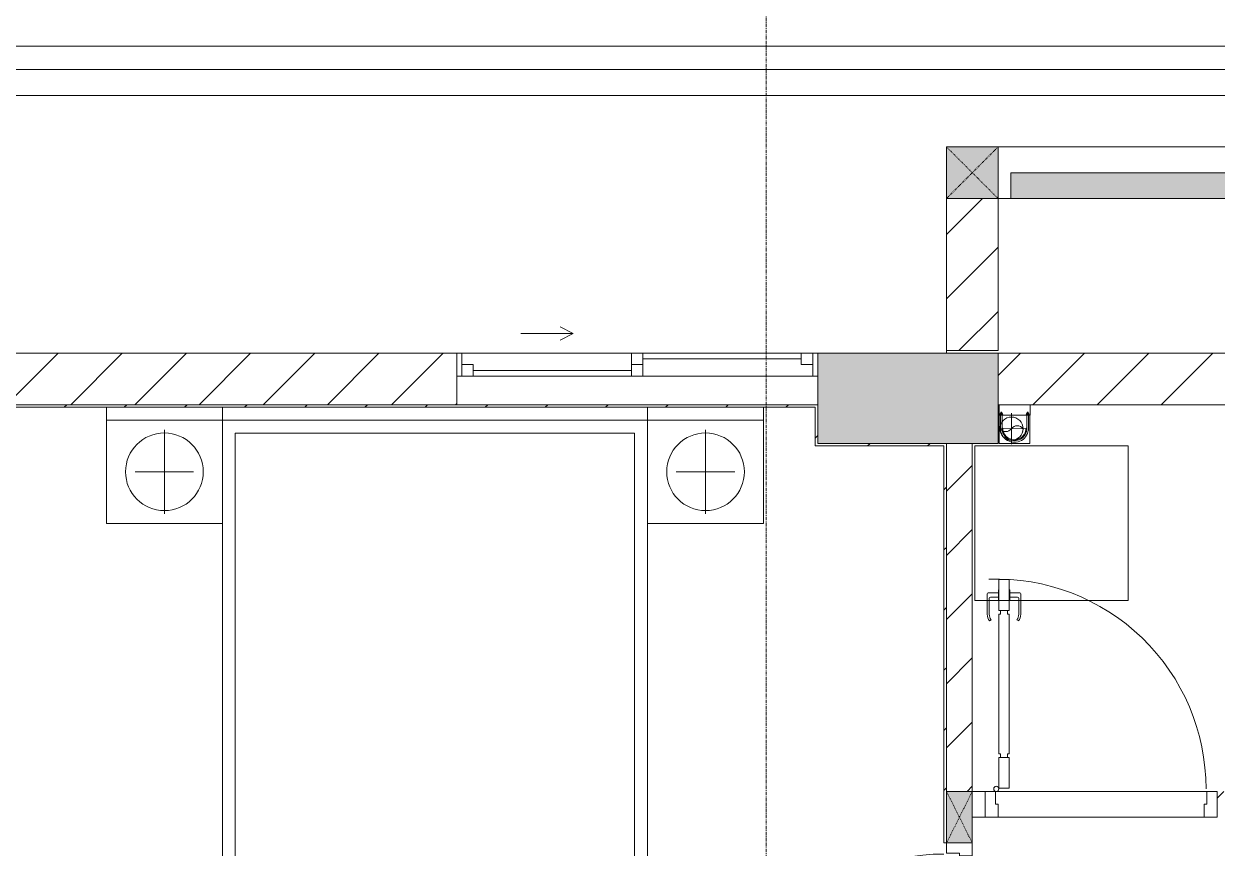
# Model space of a CAD drawing. Header units: millimetres. Extents: x -24439 to 198341, y -52871 to 149926.
# Drawn here: x 119173 to 123803, y 76317 to 79514 of the extents above; entities that cross this region are included whole.
import ezdxf

# ---------------------------------------------------------------- set-up
doc = ezdxf.new("R2010")
doc.units = ezdxf.units.MM
for name, pattern in [('Dash', [6, 3, -3]), ('Grid Line', [22.225, 12.7, -3.175, 3.175, -3.175]), ('IMPORT-CENTER _3_', [10.16, 6.35, -1.27, 1.27, -1.27])]:
    doc.linetypes.add(name, pattern=pattern)
for name, color, linetype, lineweight in [('0-1', 7, 'Continuous', 5), ('A-DETL-GENF-1', 9, 'Continuous', 9), ('A-DOOR-1', 9, 'Continuous', 9), ('A-FLOR', 192, 'Continuous', 9), ('A-FLOR-1', 9, 'Continuous', 9), ('A-GLAZ', 151, 'Continuous', 9), ('A-GLAZ-CWMG', 51, 'Continuous', 9), ('A-WALL', 113, 'Continuous', 9), ('A-WALL-1', 253, 'Continuous', 18), ('A-WALL-2', 9, 'Continuous', 9), ('A-WALL-3', 113, 'Continuous', 18), ('A-WALL-PATT-1', 10, 'Continuous', 9), ('A-WALL-PATT-2', 9, 'Continuous', 9), ('A-WALL-PATT-3', 111, 'Continuous', 9), ('G-IMPT', 8, 'Continuous', 9), ('G-IMPT-1', 9, 'Continuous', 9), ('G-IMPT-2', 8, 'IMPORT-CENTER _3_', 9), ('I-FURN-1', 9, 'Continuous', 9), ('I-WALL-1', 253, 'Continuous', 18), ('M-EQPM', 50, 'Continuous', 9), ('S-COLS', 52, 'Continuous', 9), ('S-COLS-1', 254, 'Continuous', 5), ('S-COLS-2', 253, 'Continuous', 18), ('S-COLS-3', 9, 'Continuous', 9), ('S-COLS-4', 52, 'Continuous', 18), ('S-COLS-HDLN', 52, 'Dash', 9), ('S-COLS-HDLN-1', 9, 'Dash', 9), ('S-GRID-1', 1, 'Grid Line', 9)]:
    doc.layers.add(name, color=color, linetype=linetype, lineweight=lineweight)
pattern_1 = [(45, (0, 0), (-124.4508, 124.4508), [])]
pattern_2 = [(45, (0, 0), (-116.67262, 116.67262), [])]

# ---------------------------------------------------------------- blocks, each defined once
blk = doc.blocks.new('NCV_TKTC_KET CAU_rvt-1-TKCS_MB ĐỊNH VỊ CAO ĐỘ THIẾT KẾ')
at = {"layer": 'S-COLS-1'}
blk.add_hatch(color=256, dxfattribs=at).paths.add_polyline_path([(122952.6, 77886.9), (122952.6, 78236.9), (122252.6, 78236.9), (122252.6, 77886.9), (122767.7, 77886.9)])
at = {"layer": 'S-COLS-2'}
for p, q in [((122952.6, 78236.9), (122252.6, 78236.9)), ((122952.6, 77886.9), (122952.6, 78236.9)), ((122252.6, 78036.9), (122252.6, 77886.9)), ((122252.6, 77886.9), (122952.6, 77886.9))]:
    blk.add_line(p, q, dxfattribs=at)
blk = doc.blocks.new('DOOR_CW_01 CANH MO-PANEL KINH - DIW_01-900x2200-CỬA GỖ VÂN LAMINATE-553393-TKCS_MB ĐỊNH VỊ CAO ĐỘ THIẾT KẾ')
at = {"layer": 'A-DETL-GENF-1'}
for p, q in [((-397, 872), (-357, 872)), ((-397, 752), (-397, 872)), ((-357, 872), (-357, 752)), ((-442, 737), (-442, 816.5)), ((-399, 820.5), (-438, 820.5)), ((-434, 799.5), (-434, 737)), ((-399, 803.5), (-430, 803.5)), ((-399, 831.8), (-397, 831.8)), ((-399, 792.2), (-399, 831.8)), ((-397, 792.2), (-399, 792.2)), ((-397, 792.2), (-397, 831.8)), ((-357, 792.2), (-357, 831.8)), ((-355, 831.8), (-357, 831.8)), ((-357, 792.2), (-355, 792.2)), ((-355, 792.2), (-355, 831.8)), ((-355, 820.5), (-316, 820.5)), ((-355, 803.5), (-324, 803.5)), ((-320, 799.5), (-320, 737)), ((-312, 737), (-312, 816.5)), ((-357, 752), (-397, 752)), ((-363, 752), (-391, 752)), ((-391, 752), (-391, 738)), ((-363, 738), (-363, 752)), ((-433.9, 711.2), (-427.3, 715.8)), ((-397, 738), (-391, 738)), ((-397, 738), (-397, 196)), ((-357, 738), (-363, 738)), ((-357, 196), (-357, 738)), ((-320.1, 711.2), (-326.7, 715.8)), ((-397, 196), (-391, 196)), ((-391, 196), (-391, 182)), ((-357, 196), (-363, 196)), ((-363, 182), (-363, 196)), ((-357, 182), (-397, 182)), ((-397, 182), (-397, 62)), ((-391, 182), (-363, 182)), ((-357, 62), (-357, 182)), ((-397, 62), (-357, 62))]:
    blk.add_line(p, q, dxfattribs=at)
blk.add_circle((-407, 60), 10, dxfattribs=at)
for centre, radius, start, end in [((-407, 60), 814, 360, 92), ((-438, 816.5), 4, 90, 180), ((-430, 799.5), 4, 90, 180), ((-324, 799.5), 4, 360, 90), ((-316, 816.5), 4, 0, 90), ((-397, 737), 45, 180, 215), ((-397, 737), 37, 180, 215), ((-357, 737), 37, 325, 0), ((-357, 737), 45, 325, 0)]:
    blk.add_arc(centre, radius, start, end, dxfattribs=at)
at = {"layer": 'A-DOOR-1'}
for p, q in [((-410, 50), (-450, 50)), ((-450, 50), (-450, -50)), ((-410, 0), (-410, 50)), ((-407, 50), (-382, 50)), ((450, 50), (410, 50)), ((410, 50), (410, 0)), ((450, -50), (450, 50)), ((-400, 0), (-410, 0)), ((-400, -50), (-400, 0)), ((410, 0), (400, 0)), ((400, 0), (400, -50)), ((-450, -50), (-400, -50)), ((400, -50), (450, -50))]:
    blk.add_line(p, q, dxfattribs=at)
blk = doc.blocks.new('MAY GIAT - MAY GIAT_dwg-V4-TKCS_MB ĐỊNH VỊ CAO ĐỘ THIẾT KẾ')
at = {"layer": 'G-IMPT-1', "flags": 128}
blk.add_lwpolyline([(5, 596.6), (5, 2.3), (605, 2.3), (605, 596.6)], close=True, dxfattribs=at)
blk = doc.blocks.new('MAY GIAT - MAY GIAT-V9-TKCS_MB ĐỊNH VỊ CAO ĐỘ THIẾT KẾ')
at = {"layer": 'I-FURN-1'}
for p, q in [((5, -2.3), (605, -2.3)), ((5, -596.6), (5, -2.3)), ((605, -2.3), (605, -596.6)), ((605, -596.6), (5, -596.6))]:
    blk.add_line(p, q, dxfattribs=at)
at = {"extrusion": (0, 0, -1), "zscale": -1, "rotation": 180}
blk.add_blockref('MAY GIAT - MAY GIAT_dwg-V4-TKCS_MB ĐỊNH VỊ CAO ĐỘ THIẾT KẾ', (0, 0), dxfattribs=at)
blk = doc.blocks.new('G1_SOF - BO TRU - 100x200-V117-TKCS_MB ĐỊNH VỊ CAO ĐỘ THIẾT KẾ')
at = {"layer": 'S-COLS-3'}
blk.add_hatch(color=256, dxfattribs=at).paths.add_polyline_path([(34.9, 100), (-50, 100), (-50, -100), (50, -100), (50, 100)])
at = {"layer": 'S-COLS-2'}
for p, q in [((-50, -100), (-50, 100)), ((50, 100), (50, -100)), ((50, -100), (-50, -100))]:
    blk.add_line(p, q, dxfattribs=at)
at = {"layer": 'S-COLS-HDLN-1'}
for p, q in [((50, -100), (-50, 100)), ((-50, -100), (50, 100))]:
    blk.add_line(p, q, dxfattribs=at)
blk = doc.blocks.new('DOOR_CW_01 CANH MO-PANEL KINH - DIG_01-900x2200-CỬA NHÔM KÍNH-400868-TKCS_MB ĐỊNH VỊ CAO ĐỘ THIẾT KẾ')
at = {"layer": 'A-DETL-GENF-1'}
for p, q in [((-397, 872), (-357, 872)), ((-397, 752), (-397, 872)), ((-357, 872), (-357, 752)), ((-442, 737), (-442, 816.5)), ((-399, 820.5), (-438, 820.5)), ((-434, 799.5), (-434, 737)), ((-399, 803.5), (-430, 803.5)), ((-399, 831.8), (-397, 831.8)), ((-399, 792.2), (-399, 831.8)), ((-397, 792.2), (-399, 792.2)), ((-397, 792.2), (-397, 831.8)), ((-357, 792.2), (-357, 831.8)), ((-355, 831.8), (-357, 831.8)), ((-357, 792.2), (-355, 792.2)), ((-355, 792.2), (-355, 831.8)), ((-355, 820.5), (-316, 820.5)), ((-355, 803.5), (-324, 803.5)), ((-320, 799.5), (-320, 737)), ((-312, 737), (-312, 816.5)), ((-357, 752), (-397, 752)), ((-363, 752), (-391, 752)), ((-391, 752), (-391, 738)), ((-363, 738), (-363, 752)), ((-433.9, 711.2), (-427.3, 715.8)), ((-397, 738), (-391, 738)), ((-397, 738), (-397, 196)), ((-357, 738), (-363, 738)), ((-357, 196), (-357, 738)), ((-320.1, 711.2), (-326.7, 715.8)), ((-397, 196), (-391, 196)), ((-391, 196), (-391, 182)), ((-357, 196), (-363, 196)), ((-363, 182), (-363, 196)), ((-357, 182), (-397, 182)), ((-397, 182), (-397, 62)), ((-391, 182), (-363, 182)), ((-357, 62), (-357, 182)), ((-397, 62), (-357, 62))]:
    blk.add_line(p, q, dxfattribs=at)
blk.add_circle((-407, 60), 10, dxfattribs=at)
for centre, radius, start, end in [((-407, 60), 814, 360, 92), ((-438, 816.5), 4, 90, 180), ((-430, 799.5), 4, 90, 180), ((-324, 799.5), 4, 360, 90), ((-316, 816.5), 4, 0, 90), ((-397, 737), 45, 180, 215), ((-397, 737), 37, 180, 215), ((-357, 737), 37, 325, 0), ((-357, 737), 45, 325, 0)]:
    blk.add_arc(centre, radius, start, end, dxfattribs=at)
at = {"layer": 'A-DOOR-1'}
for p, q in [((-410, 50), (-450, 50)), ((-450, 50), (-450, -50)), ((-410, 0), (-410, 50)), ((-407, 50), (-382, 50)), ((450, 50), (410, 50)), ((410, 50), (410, 0)), ((450, -50), (450, 50)), ((-400, 0), (-410, 0)), ((-400, -50), (-400, 0)), ((410, 0), (400, 0)), ((400, 0), (400, -50)), ((-450, -50), (-400, -50)), ((400, -50), (450, -50))]:
    blk.add_line(p, q, dxfattribs=at)
blk = doc.blocks.new('GIUONG NGU-2TAB-1600x2000 - GIUONG NGU-2TAB-1600x2000-851491-TKCS_MB ĐỊNH VỊ CAO ĐỘ THIẾT KẾ')
at = {"layer": 'I-FURN-1'}
for p, q in [((569.6, 2050), (1997.1, 2050)), ((1997.1, 2050), (569.6, 2050)), ((1997.1, 2000), (569.6, 2000)), ((458.5, 50), (458.5, 1938.9)), ((458.5, 1938.9), (458.5, 50)), ((508.5, 1938.9), (508.5, 100)), ((2058.2, 100), (2058.2, 1938.9)), ((2108.2, 1938.9), (2108.2, 50)), ((2108.2, 50), (2108.2, 1938.9)), ((8.5, 50), (8.5, 450.3)), ((8.5, 450.3), (458.5, 450.3)), ((8.5, 450.3), (458.5, 450.3)), ((8.5, 50), (8.5, 450.3)), ((458.5, 450.3), (458.5, 50)), ((458.5, 450.3), (458.5, 50)), ((2108.2, 50), (2108.2, 450.3)), ((2108.2, 450.3), (2558.2, 450.3)), ((2108.2, 450.3), (2108.2, 50)), ((2558.2, 450.3), (2108.2, 450.3)), ((2558.2, 450.3), (2558.2, 50)), ((2558.2, 50), (2558.2, 450.3)), ((233.5, 86.8), (233.5, 413.5)), ((2333.2, 86.8), (2333.2, 413.5)), ((120.2, 250.2), (346.8, 250.2)), ((2446.5, 250.2), (2219.8, 250.2)), ((508.5, 100), (2058.2, 100)), ((458.5, 50), (8.5, 50)), ((8.5, 0), (8.5, 50)), ((8.5, 50), (458.5, 50)), ((458.5, 50), (8.5, 50)), ((2108.2, 50), (458.5, 50)), ((458.5, 50), (458.5, 0)), ((458.5, 0), (458.5, 50)), ((458.5, 50), (2108.2, 50)), ((458.5, 50), (2108.2, 50)), ((2558.2, 50), (2108.2, 50)), ((2108.2, 50), (2558.2, 50)), ((2108.2, 0), (2108.2, 50)), ((2108.2, 50), (2108.2, 0)), ((2108.2, 50), (2558.2, 50)), ((2558.2, 50), (2558.2, 0))]:
    blk.add_line(p, q, dxfattribs=at)
for centre in [(233.5, 250.2), (2333.2, 250.2)]:
    blk.add_circle(centre, 150.7, dxfattribs=at)
for centre, radius, start, end in [((569.6, 1938.9), 111.1, 90, 180), ((569.6, 1938.9), 111.1, 90, 180), ((1997.1, 1938.9), 111.1, 0, 90), ((1997.1, 1938.9), 111.1, 360, 90), ((569.6, 1938.9), 61.1, 90, 180), ((1997.1, 1938.9), 61.1, 360, 90)]:
    blk.add_arc(centre, radius, start, end, dxfattribs=at)
blk = doc.blocks.new('NCV_TKTC_TANG 1_rvt-1-TKCS_MB ĐỊNH VỊ CAO ĐỘ THIẾT KẾ')
at = {"layer": 'A-WALL-PATT-1'}
h = blk.add_hatch(dxfattribs=at)
h.set_pattern_fill('FP_2', color=256, style=0, pattern_type=2)
h.set_pattern_definition(pattern_1)
h.paths.add_polyline_path([(122767.7, 76536.9), (122852.6, 76536.9), (122852.6, 77886.9), (122752.6, 77886.9), (122752.6, 76536.9)])
h = blk.add_hatch(dxfattribs=at)
h.set_pattern_fill('FP_2', color=256, style=0, pattern_type=2)
h.set_pattern_definition(pattern_1)
h.paths.add_polyline_path([(122902.6, 76436.9), (122902.6, 76536.9), (122852.6, 76536.9), (122852.6, 76436.9), (122862.6, 76436.9)])
h.paths.add_polyline_path([(123852.6, 76436.9), (123852.6, 76536.9), (123802.6, 76536.9), (123802.6, 76436.9), (123842.6, 76436.9)])
at = {"layer": 'A-WALL-PATT-2'}
h = blk.add_hatch(dxfattribs=at)
h.set_pattern_fill('FP_3', color=256, style=0, pattern_type=2)
h.set_pattern_definition(pattern_2)
h.paths.add_polyline_path([(122242.6, 78026.9), (122252.6, 78026.9), (122252.6, 78036.9), (118652.6, 78036.9), (118652.6, 78026.9), (121557.2, 78026.9)])
h = blk.add_hatch(dxfattribs=at)
h.set_pattern_fill('FP_3', color=256, style=0, pattern_type=2)
h.set_pattern_definition(pattern_2)
h.paths.add_polyline_path([(122252.6, 77876.9), (122252.6, 78026.9), (122242.6, 78026.9), (122242.6, 77876.9)])
h = blk.add_hatch(dxfattribs=at)
h.set_pattern_fill('FP_3', color=256, style=0, pattern_type=2)
h.set_pattern_definition(pattern_2)
h.paths.add_polyline_path([(122752.6, 77876.9), (122752.6, 77886.9), (122252.6, 77886.9), (122252.6, 77876.9), (122742.6, 77876.9)])
h = blk.add_hatch(dxfattribs=at)
h.set_pattern_fill('FP_3', color=256, style=0, pattern_type=2)
h.set_pattern_definition(pattern_2)
h.paths.add_polyline_path([(122742.6, 75346.9), (122752.6, 75346.9), (122752.6, 75437), (122742.6, 75437), (122742.6, 75375.8)])
h.paths.add_polyline_path([(122742.6, 76337), (122752.6, 76337), (122752.6, 77876.9), (122742.6, 77876.9), (122742.6, 76362)])
at = {"layer": 'A-FLOR-1'}
blk.add_line((123752.6, 76436.9), (122952.6, 76436.9), dxfattribs=at)
at = {"layer": 'A-WALL-1'}
for p, q in [((122852.6, 77886.9), (122752.6, 77886.9)), ((122752.6, 77886.9), (122752.6, 77876.9)), ((122852.6, 76536.9), (122852.6, 77886.9)), ((122902.6, 76536.9), (122852.6, 76536.9)), ((122852.6, 76436.9), (122862.6, 76436.9))]:
    blk.add_line(p, q, dxfattribs=at)
at = {"layer": 'A-WALL-2'}
for p, q in [((122752.6, 77876.9), (122752.6, 76536.9)), ((122752.6, 76536.9), (122752.6, 77876.9)), ((122942.6, 76536.9), (123762.6, 76536.9)), ((122862.6, 76436.9), (122902.6, 76436.9)), ((123752.6, 76436.9), (122952.6, 76436.9))]:
    blk.add_line(p, q, dxfattribs=at)
at = {"layer": 'I-WALL-1'}
for p, q in [((120852.6, 78036.9), (118652.6, 78036.9)), ((118662.6, 78026.9), (122242.6, 78026.9)), ((122242.6, 78026.9), (122242.6, 77876.9)), ((122252.6, 78026.9), (122252.6, 78036.9)), ((122252.6, 77886.9), (122252.6, 78026.9)), ((122242.6, 77876.9), (122252.6, 77876.9)), ((122752.6, 77886.9), (122252.6, 77886.9)), ((122252.6, 77876.9), (122742.6, 77876.9)), ((122742.6, 77876.9), (122742.6, 76337)), ((122752.6, 77876.9), (122752.6, 77886.9)), ((122742.6, 76337), (122752.6, 76337))]:
    blk.add_line(p, q, dxfattribs=at)
at = {"layer": 'A-DOOR-1'}
blk.add_blockref('DOOR_CW_01 CANH MO-PANEL KINH - DIG_01-900x2200-CỬA NHÔM KÍNH-400868-TKCS_MB ĐỊNH VỊ CAO ĐỘ THIẾT KẾ', (123352.6, 76486.9), dxfattribs=at)
at = {"layer": 'A-DOOR-1', "rotation": 90.00000000000092}
blk.add_blockref('DOOR_CW_01 CANH MO-PANEL KINH - DIW_01-900x2200-CỬA GỖ VÂN LAMINATE-553393-TKCS_MB ĐỊNH VỊ CAO ĐỘ THIẾT KẾ', (122802.6, 75887), dxfattribs=at)
at = {"layer": 'I-FURN-1'}
for name, p, rotation in [('GIUONG NGU-2TAB-1600x2000 - GIUONG NGU-2TAB-1600x2000-851491-TKCS_MB ĐỊNH VỊ CAO ĐỘ THIẾT KẾ', (122051, 78026.9), 180), ('MAY GIAT - MAY GIAT-V9-TKCS_MB ĐỊNH VỊ CAO ĐỘ THIẾT KẾ', (122860.3, 77272), 90.00000000000098)]:
    blk.add_blockref(name, p, dxfattribs=dict(at, rotation=rotation))
at = {"layer": 'S-COLS-3', "rotation": 180}
blk.add_blockref('G1_SOF - BO TRU - 100x200-V117-TKCS_MB ĐỊNH VỊ CAO ĐỘ THIẾT KẾ', (122802.6, 76436.9), dxfattribs=at)
blk = doc.blocks.new('1_FAMILY RVT - W01-WxH 1400x1400xmm-411185-TKCS_MB ĐỊNH VỊ CAO ĐỘ THIẾT KẾ')
at = {"layer": 'A-GLAZ'}
for p, q in [((-700, 103.81), (700, 103.81)), ((-700, -96.19), (-700, 103.81)), ((700, 103.81), (700, -96.19)), ((-700, -7.29), (-680.95, -7.29)), ((-680.95, -7.29), (-22.225, -7.29)), ((-680.95, -96.19), (-680.95, -7.29)), ((-22.225, -7.29), (22.225, -7.29)), ((-22.225, -7.29), (-22.225, -96.19)), ((22.225, -7.29), (636.5, -7.29)), ((22.225, -96.19), (22.225, -7.29)), ((22.225, -29.515), (636.5, -29.515)), ((636.5, -7.29), (700, -7.29)), ((636.5, -51.74), (636.5, -7.29)), ((680.95, -96.19), (680.95, -7.29)), ((-636.5, -51.74), (-680.95, -51.74)), ((-636.5, -96.19), (-636.5, -51.74)), ((-636.5, -73.965), (-22.225, -73.965)), ((22.225, -51.74), (-22.225, -51.74)), ((680.95, -51.74), (636.5, -51.74)), ((700, -96.19), (-700, -96.19)), ((-700, -96.19), (-636.5, -96.19)), ((-636.5, -96.19), (-22.225, -96.19)), ((-22.225, -96.19), (22.225, -96.19)), ((22.225, -96.19), (680.95, -96.19)), ((680.95, -96.19), (700, -96.19)), ((248.4, -172.39), (299.2, -146.99)), ((248.4, -172.39), (299.2, -197.79)), ((248.4, -172.39), (451.6, -172.39))]:
    blk.add_line(p, q, dxfattribs=at)
blk = doc.blocks.new('TKTC_XREF_251221_MB TANG 1 - TKTC_XREF_260130_MB TANG 1_dwg_CUM U_DN100-4202115-TKCS_MB ĐỊNH VỊ CAO ĐỘ THIẾT KẾ')
at = {"layer": 'G-IMPT'}
blk.add_hatch(color=256, dxfattribs=at).paths.add_polyline_path([(0, -61), (0, -57), (14.8, -55.1), (28.5, -49.4), (40.3, -40.3), (49.4, -28.5), (55.1, -14.8), (57, 0), (55.1, 14.8), (49.4, 28.5), (40.3, 40.3), (28.5, 49.4), (14.8, 55.1), (0, 57), (0, 61), (15.8, 58.9), (35.4, 49), (43.1, 43.1), (52.8, 30.5), (58.9, 15.8), (61, 0), (58.9, -15.8), (52.8, -30.5), (43.1, -43.1), (30.5, -52.8), (15.8, -58.9)])
for p, q in [((-79.1, 66.6), (-79.1, 63.4)), ((-76.6, 66.6), (-76.6, 63.4)), ((-74.6, 66.6), (-74.6, 63.4)), ((-72.7, 69.3), (-72.7, 60.7)), ((-66.9, 67.9), (-71.7, 67.9)), ((-66.9, 62.1), (-71.7, 62.1)), ((-65, 69), (0, 69)), ((-79.1, -63.4), (-79.1, -66.6)), ((-76.6, -63.4), (-76.6, -66.6)), ((-74.6, -63.4), (-74.6, -66.6)), ((-72.7, -60.7), (-72.7, -69.3)), ((-66.9, -62.1), (-71.7, -62.1)), ((-66.9, -67.9), (-71.7, -67.9)), ((-65, -69), (0, -69))]:
    blk.add_line(p, q, dxfattribs=at)
at = {"layer": 'G-IMPT', "flags": 128}
for points in [[(-72.7, 67.6), (-78.1, 67.6), (-78.1, 62.4), (-72.7, 62.4)], [(-71.7, 59.2), (-66.9, 59.2), (-66.9, 70.8), (-71.7, 70.8)], [(-66.9, 70.8), (-66.9, 72.7), (-65, 72.7), (-65, 57.3), (-66.9, 57.3), (-66.9, 59.2)], [(-65, 61), (0, 61), (0, 57)], [(-66.9, -59.2), (-66.9, -57.3), (-65, -57.3), (-65, -72.7), (-66.9, -72.7), (-66.9, -70.8)], [(-65, -61), (0, -61), (0, -57)], [(-72.7, -62.4), (-78.1, -62.4), (-78.1, -67.6), (-72.7, -67.6)], [(-71.7, -70.8), (-66.9, -70.8), (-66.9, -59.2), (-71.7, -59.2)]]:
    blk.add_lwpolyline(points, dxfattribs=at)
at = {"layer": 'G-IMPT'}
for centre, radius, start, end in [((-78.1, 66.6), 0.96, 90, 180), ((-78.1, 63.4), 0.96, 180, 270), ((-71.1, 69.3), 1.56, 112.61986, 247.38014), ((-67.9, 65), 4.8, 143.1301, 216.8699), ((-71.1, 60.7), 1.56, 112.61986, 247.38014), ((0, 0), 69, 270, 90), ((0, 0), 61, 270, 90), ((0, 0), 57, 270, 90), ((-78.1, -63.4), 0.96, 90, 180), ((-78.1, -66.6), 0.96, 180, 270), ((-71.1, -60.7), 1.56, 112.61986, 247.38014), ((-67.9, -65), 4.8, 143.1301, 216.8699), ((-71.1, -69.3), 1.56, 112.61986, 247.38014)]:
    blk.add_arc(centre, radius, start, end, dxfattribs=at)
blk = doc.blocks.new('TKTC_XREF_251221_MB TANG 1 - TKTC_XREF_260130_MB TANG 1_dwg_$cc-V230-TKCS_MB ĐỊNH VỊ CAO ĐỘ THIẾT KẾ')
at = {"layer": 'G-IMPT'}
blk.add_circle((0, 0), 0.5, dxfattribs=at)
for centre, radius, start, end in [((0, 0), 0.5, 90, 270), ((0.188, 0.25), 0.313, 126.8699, 233.1301), ((-0.188, -0.25), 0.313, 306.8699, 53.1301)]:
    blk.add_arc(centre, radius, start, end, dxfattribs=at)
at = {"layer": 'G-IMPT-2'}
for p, q in [((0, -0.673), (0, 0.577)), ((-0.673, 0), (0.673, 0))]:
    blk.add_line(p, q, dxfattribs=at)
blk = doc.blocks.new('TKTC_XREF_251221_MB TANG 1 - TKTC_XREF_260130_MB TANG 1_dwg-4202109-TKCS_MB ĐỊNH VỊ CAO ĐỘ THIẾT KẾ')
at = {"layer": 'G-IMPT'}
blk.add_line((-80194.9, -323309.7), (-80194.9, -323349.7), dxfattribs=at)
at = {"layer": 'G-IMPT', "flags": 128}
blk.add_lwpolyline([(-80194.9, -323349.7), (-80075.1, -323349.7), (-80075.1, -323309.7)], dxfattribs=at)
blk.add_lwpolyline([(-80194.9, -323459.6), (-80075.4, -323459.6), (-80075.4, -323349.7), (-80194.9, -323349.7)], close=True, dxfattribs=at)
at = {"xscale": 90.00000000005122, "yscale": 90.00000000005122, "zscale": 90.00000000005122, "rotation": 90.37402677993775}
blk.add_blockref('TKTC_XREF_251221_MB TANG 1 - TKTC_XREF_260130_MB TANG 1_dwg_$cc-V230-TKCS_MB ĐỊNH VỊ CAO ĐỘ THIẾT KẾ', (-80147.1, -323402.6), dxfattribs=at)
at = {"extrusion": (0, 0, -1), "xscale": 0.7894736842105242, "yscale": 0.7894736842105242, "zscale": -0.7894736842105242, "rotation": 269.9999999984439}
blk.add_blockref('TKTC_XREF_251221_MB TANG 1 - TKTC_XREF_260130_MB TANG 1_dwg_CUM U_DN100-4202115-TKCS_MB ĐỊNH VỊ CAO ĐỘ THIẾT KẾ', (80135.6, -323401), dxfattribs=at)
blk = doc.blocks.new('TKTC_XREF_251221_MB TANG 1 - TKTC_XREF_251221_MB TANG 1-2038492-TKCS_MB ĐỊNH VỊ CAO ĐỘ THIẾT KẾ')
blk.add_blockref('TKTC_XREF_251221_MB TANG 1 - TKTC_XREF_260130_MB TANG 1_dwg-4202109-TKCS_MB ĐỊNH VỊ CAO ĐỘ THIẾT KẾ', (169499.1, 384109.7))
blk = doc.blocks.new('Rectangular Mullion - 50 x 100mm-3197012-TKCS_MB ĐỊNH VỊ CAO ĐỘ THIẾT KẾ')
at = {"layer": 'A-GLAZ-CWMG'}
blk.add_hatch(color=256, dxfattribs=at).paths.add_polyline_path([(123977.5, 78836.9), (124902.5, 78836.9), (124902.5, 78936.9), (123977.5, 78936.9)])
for p, q in [((123977.5, 78836.9), (123977.5, 78936.9)), ((123977.5, 78936.9), (124902.5, 78936.9)), ((124902.5, 78936.9), (124902.5, 78836.9)), ((124902.5, 78836.9), (123977.5, 78836.9))]:
    blk.add_line(p, q, dxfattribs=at)
blk = doc.blocks.new('G1_SOF - BO TRU - 200x200-3197024-TKCS_MB ĐỊNH VỊ CAO ĐỘ THIẾT KẾ')
at = {"layer": 'S-COLS-3'}
blk.add_hatch(color=256, dxfattribs=at).paths.add_polyline_path([(-100, 100), (-100, -100), (100, -100), (100, 100)])
at = {"layer": 'S-COLS-4'}
for p, q in [((-100, 100), (100, 100)), ((-100, -100), (-100, 100)), ((100, 100), (100, -100)), ((100, -100), (-100, -100))]:
    blk.add_line(p, q, dxfattribs=at)
at = {"layer": 'S-COLS-HDLN'}
for p, q in [((100, -100), (-100, 100)), ((-100, -100), (100, 100))]:
    blk.add_line(p, q, dxfattribs=at)

msp = doc.modelspace()

# ---------------------------------------------------------------- hatches: boundary and pattern name
at = {"layer": 'A-WALL-PATT-3'}
h = msp.add_hatch(dxfattribs=at)
h.set_pattern_fill('FP_1', color=256, style=0, pattern_type=2)
h.set_pattern_definition(pattern_1)
h.paths.add_polyline_path([(122752.5, 78246.9), (122952.5, 78246.9), (122952.5, 78836.9), (122752.5, 78836.9), (122752.5, 78334.5)])
h = msp.add_hatch(dxfattribs=at)
h.set_pattern_fill('FP_1', color=256, style=0, pattern_type=2)
h.set_pattern_definition(pattern_1)
h.paths.add_polyline_path([(119136.4, 78036.9), (120852.6, 78036.9), (120852.6, 78236.9), (118652.6, 78236.9), (118652.6, 78036.9)])
h = msp.add_hatch(dxfattribs=at)
h.set_pattern_fill('FP_1', color=256, style=0, pattern_type=2)
h.set_pattern_definition(pattern_1)
h.paths.add_polyline_path([(123978.1, 78036.9), (124677.6, 78036.9), (124677.6, 78041.9), (124727.6, 78041.9), (124727.6, 78036.9), (126852.6, 78036.9), (126852.6, 78236.9), (122952.6, 78236.9), (122952.6, 78036.9)])

# ---------------------------------------------------------------- linework, layer by layer
at = {"layer": 'A-FLOR'}
for p, q in [((124801.6, 79428.2), (100352.6, 79428.2)), ((122752.5, 78236.9), (122752.5, 78246.9))]:
    msp.add_line(p, q, dxfattribs=at)
at = {"layer": 'A-WALL'}
for p, q in [((118252.6, 79336.9), (124801.6, 79336.9)), ((124801.6, 79236.9), (118352.6, 79236.9)), ((122952.5, 79036.9), (124952.5, 79036.9)), ((123002.5, 78836.9), (122952.5, 78836.9))]:
    msp.add_line(p, q, dxfattribs=at)
at = {"layer": 'A-WALL-3'}
for p, q in [((122752.5, 78836.9), (122752.5, 78246.9)), ((122952.5, 78246.9), (122952.5, 78836.9)), ((120852.6, 78236.9), (118652.6, 78236.9)), ((122752.5, 78246.9), (122952.5, 78246.9)), ((124952.5, 78236.9), (122952.6, 78236.9)), ((122952.6, 78236.9), (122952.6, 78036.9)), ((118652.6, 78036.9), (120852.6, 78036.9)), ((122952.6, 78036.9), (124677.6, 78036.9))]:
    msp.add_line(p, q, dxfattribs=at)
at = {"layer": 'S-GRID-1'}
for p, q in [((122052.6, 20960.6), (122052.6, 80482.7)), ((131551.8, 78236.9), (29351.8, 78236.9))]:
    msp.add_line(p, q, dxfattribs=at)

# ---------------------------------------------------------------- block references
at = {"layer": '0-1'}
for name in ['NCV_TKTC_KET CAU_rvt-1-TKCS_MB ĐỊNH VỊ CAO ĐỘ THIẾT KẾ', 'NCV_TKTC_TANG 1_rvt-1-TKCS_MB ĐỊNH VỊ CAO ĐỘ THIẾT KẾ']:
    msp.add_blockref(name, (0, 0), dxfattribs=at)
at = {"layer": 'A-GLAZ', "rotation": 180}
msp.add_blockref('1_FAMILY RVT - W01-WxH 1400x1400xmm-411185-TKCS_MB ĐỊNH VỊ CAO ĐỘ THIẾT KẾ', (121552.6, 78140.7), dxfattribs=at)
at = {"layer": 'A-GLAZ-CWMG'}
msp.add_blockref('Rectangular Mullion - 50 x 100mm-3197012-TKCS_MB ĐỊNH VỊ CAO ĐỘ THIẾT KẾ', (-975, 0), dxfattribs=at)
at = {"layer": 'M-EQPM'}
msp.add_blockref('TKTC_XREF_251221_MB TANG 1 - TKTC_XREF_251221_MB TANG 1-2038492-TKCS_MB ĐỊNH VỊ CAO ĐỘ THIẾT KẾ', (33652.6, 17236.9), dxfattribs=at)
at = {"layer": 'S-COLS', "rotation": 180}
msp.add_blockref('G1_SOF - BO TRU - 200x200-3197024-TKCS_MB ĐỊNH VỊ CAO ĐỘ THIẾT KẾ', (122852.5, 78936.9), dxfattribs=at)

doc.saveas('drawing.dxf')
